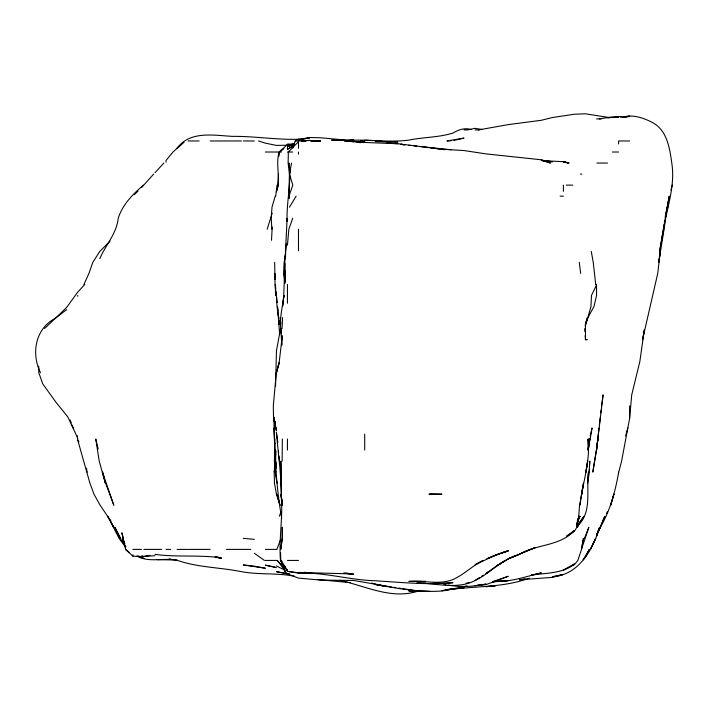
<?xml version="1.0" encoding="UTF-8"?>
<svg xmlns="http://www.w3.org/2000/svg" width="708" height="708" viewBox="0 0 708 708"><rect width="100%" height="100%" fill="white"/><g stroke="black" fill="none" stroke-linecap="round" stroke-linejoin="round"><path stroke-width="1.06" d="M281.722 518.283C275.801 484.865 274.394 450.846 273.899 416.932M275.881 291.492L276.155 295.51L275.049 284.474L274.677 262.394M275.545 386.019L276.465 350.699L280.527 328.627M275.483 450.04L275.421 461.085L276.403 467.855L275.651 461.085L275.766 451.146M282.049 336.353L282.032 339.663L281.766 335.645L282.138 337.654M278.209 185.124L278.492 174.088L278.226 185.124L276.403 191.744C281.253 178.894 275.217 165.061 279.147 152.016L287.439 144.459L294.466 143.989M274.81 421.34L274.651 427.968L275.085 421.34M282.147 461.085L282.342 439.004M660.608 248.349L658.714 262.394C661.042 247.676 663.564 232.994 665.662 218.241C669.52 200.107 674.786 181.779 671.786 163.052C669.653 147.919 667.06 129.688 651.696 122.148C642.855 117.608 632.474 114.28 622.597 117.094M285.156 257.978L287.138 218.241L287.218 220.383M272.208 227.073L271.5 240.322M284.952 263.5L283.722 295.51L282.563 306.546L283.51 299.519M275.085 443.42C274.562 456.66 273.828 470.227 277.244 483.157M282.049 328.627L282.589 317.582M287.076 221.454C286.413 201.922 291.537 182.691 289.076 163.052L289.262 165.061M589.047 472.121L589.251 469.112M589.383 467.103L589.791 461.085L589.304 472.121L587.729 483.157M588.012 479.148L588.498 472.121C585.941 490.246 592.685 512.76 576.985 526.46M284.988 270.421L284.961 277.846M567.073 536L574.436 531.319L576.808 527.31L578.737 516.274L579.551 505.238M287.439 245.145L288.837 229.277L292.705 218.241M660.316 251.358L657.741 273.43L642.537 339.663L644.36 329.627L639.811 361.735L631.722 394.852L629.624 418.499L621.597 461.085L618.588 472.749C614.916 493.281 609.305 513.893 597.658 531.434M285.368 258.385L285.634 255.367M591.269 251.358L593.233 262.394L595.72 284.474L596.508 284.474L596.508 295.705L593.959 306.546L587.985 317.582L585.835 323.158M599.003 427.968L596.579 450.04L592.826 472.121L596.278 450.04M277.04 185.124L275.678 196.169M600.782 412.914L601.101 409.905M582.728 486.166L581.852 494.193L583.463 483.157L579.843 505.238C582.56 483.166 590.596 461.492 588.029 439.004L588.454 450.04L588.472 439.004L588.321 450.04L589.481 439.004L588.18 450.04L592.092 427.968L590.215 435.995M599.366 424.959L600.349 416.932M274.996 467.103L274.35 472.121L274.704 461.085L275.2 472.121L274.377 461.085L274.978 450.04L275.049 465.094M286.448 243.331L284.775 262.394L284.943 283.368M283.775 297.519L284.041 295.51C282.253 308.113 278.775 320.91 281.492 333.645M279.023 156.026L279.571 152.016L283.943 148.698M667.874 207.205L668.405 203.187M275.058 466.094L274.208 472.121L274.447 483.157L276.403 493.954L280.067 505.238M587.932 450.04L588.95 443.022M601.535 405.888L603.11 394.852L596.508 450.04L597.941 439.004L596.508 448.615M663.821 226.268L664.113 224.268M664.396 222.259L664.688 220.25M663.378 229.277L659.626 251.358L669.228 196.169L665.184 217.241M665.308 218.241L667.148 207.205M285.66 253.367L284.129 262.394L283.563 273.43L284.899 282.465M585.162 325.901L585.472 324.087M579.622 522.212L583.941 516.274L576.684 527.31L578.737 516.274M291.563 163.052L289.413 174.088L288.917 198.169M661.644 240.322L663.794 229.277M577.914 525.301L577.498 527.31L579.25 523.292M576.684 527.31L579.02 516.274L577.259 521.292M595.72 284.474L596.508 285.156L591.445 295.51L590.976 306.546L585.472 325.715L585.472 339.663L587.038 339.663L585.472 339.663L585.189 335.645M670.936 190.142L672.255 185.124M272.164 213.223L267.137 229.277M625.624 435.995L627.863 427.968M279.244 362.744L276.403 372.78L279.253 361.735L281.837 339.663L281.811 345.177L280.793 328.627L281.403 332.636M275.217 196.169L271.987 207.205L271.244 218.241L271.845 229.277M587.366 317.582L585.737 323.158L587.587 317.582M279.218 362.797L276.288 372.78L273.315 405.888L273.5 416.932L275.554 427.968L275.359 424.658M292.882 147.999L295.236 140.972L298.484 139.06L309.52 137.972L307.511 138.343M288.944 196.169L292.802 185.124L289.413 174.088L288.121 163.052L288.351 152.016L298.484 141.68L298.484 148.379M279.359 516.274L280.846 512.256M276.908 549.39L280.687 539.354M83.907 284.474L88.934 273.43L92.792 262.394L99.793 251.393L110.103 241.154M99.793 258.624C105.616 244.986 116.714 233.596 118.236 218.241C122.519 204.639 132.856 194.063 143.538 185.124M576.825 526.389L577.825 524.548M606.508 513.433L607.544 511.548M584.445 538.346L588.844 527.31L581.454 549.39L583.463 538.346L581.525 549.39L577.834 560.426L574.436 564.683L563.391 570.09L574.436 563.94C562.143 573.923 546.01 572.807 531.283 575.135M289.43 207.205L296.139 196.169M598.685 529.788L600.322 527.31L604.765 516.274L596.508 536.186L599.579 527.31L595.755 538.346L590.419 549.39L595.596 538.346C588.507 556.895 573.923 575.87 552.355 576.684L562.391 574.595M576.533 526.46L577.772 524.761M583.25 559.656L589.286 549.39L585.472 556.877L583.25 559.709M84.739 284.474L77.721 292.147L66.676 307.387L55.64 318.122C35.241 328.503 31.002 353.257 40.489 372.78M153.68 174.088L141.742 187.337M154.981 172.69L163.884 163.052M134.378 194.691L138.06 191.018M44.604 328.477L55.64 318.042L66.676 309.626M184.053 142.299L177.062 148.255C190.018 130.608 213.462 135.343 232.251 136.361C254.393 136.131 276.359 139.91 298.484 139.264M181.337 144.423L172.956 152.016L166.026 160.486L166.026 162.194M486.13 573.471L488.936 571.462L486.13 573.533C494.98 566.949 503.999 560.347 514.229 556.054M566.789 535.912L574.436 530.434C560.293 546.39 536.646 543.992 519.238 554.293L535.46 547.496M475.086 580.365L479.688 577.489M481.529 576.339L483.369 575.197M287.439 144.459L287.439 149.361L293.882 145.361M287.439 149.361L293.882 145.627M487.131 558.594L497.166 554.346L475.086 564.71L483.21 560.426C472.431 565.692 464.032 574.604 453.014 579.525C438.695 585.171 423.614 580.126 408.861 581.401L425.419 581.233M487.131 558.63L508.202 550.647L497.166 554.506L508.202 551.01L501.184 552.868M535.301 547.496L508.202 558.798L519.238 554.417L508.202 558.957L497.166 565.63L505.494 560.426C491.777 568.489 480.236 581.188 464.05 584.392C448.359 587.383 432.597 583.109 416.826 583.029M294.466 144.273L287.439 146.556L294.466 144.45M562.391 574.657L552.355 577.401L519.238 579.808L525.265 578.781M492.476 581.755L508.202 576.303L486.13 584.604L475.086 585.631L486.13 584.073C473.617 586.569 460.598 587.445 447.996 585.082M466.041 583.268L469.032 582.498M529.274 578.179C501.167 588.569 471.041 585.578 441.978 590.693L453.014 588.631C439.597 593.189 425.579 590.304 411.87 591.738M454.014 140.432L464.05 138.069L446.969 140.972L450.996 140.777M467.059 585.932L453.014 588.826L464.05 587.79L445.987 589.649M531.283 575.055L541.319 572.914C527.053 576.144 513.096 581.418 498.273 581.33M478.466 129.936L508.202 124.617L541.319 120.28L552.355 117.537L574.436 114.236L585.472 113.802L607.544 117.271L613.066 117.333M418.897 590.808C391.931 600.189 365.664 585.967 339.619 580.295M149.963 555.382L143.945 556.559L132.909 556.187L125.599 549.39L121.873 532.779L123.369 538.346M492.874 581.905L497.166 581.109L494.157 581.41M305.502 138.706L298.484 140.007L309.52 137.494L320.556 137.786L342.637 139.795L363.708 142.627M146.954 555.789L148.963 555.444M599.331 118.9L607.544 117.572L618.588 117.174L607.544 117.749L618.588 116.634L629.624 116.501L623.606 117.218M294.466 143.874L287.439 144.981L293.466 144.29M623.606 117.103L629.624 116.245L620.589 117.192M414.879 591.251L417.888 590.861M410.87 590.826L408.861 591.056L429.836 591.437L419.897 590.976M345.646 140.582C366.647 138.821 387.816 142.83 408.861 140.104C423.517 137.078 438.721 137.564 453.014 133.007C458.563 129.75 464.802 127.431 471.209 129.537M301.838 140.972L309.52 140.396L320.556 140.972L310.626 140.848M301.705 140.972L309.52 140.396M498.166 581.33L508.202 580.587L492.75 581.967M347.646 140.52L353.673 140.096L342.637 140.131M143.945 556.311L154.981 555.736M306.21 572.4L298.484 572.763L287.97 571.462M311.06 140.972L320.556 140.644L310.626 140.68M419.897 583.153L425.419 583.047M287.439 145.22L276.403 145.414L265.367 143.149L258.491 140.972M596.508 118.9L601.384 118.9M464.05 129.936L467.563 129.936L475.086 128.36L482.104 129.467M475.086 129.936L479.095 129.936M188.098 140.972L199.134 140.972M210.179 140.972L241.463 140.972M243.286 140.972L254.331 140.972M295.236 140.972L305.953 140.972M629.624 140.972L618.588 140.972L618.588 143.989M265.367 152.016L281.501 152.016M287.439 152.016L292.74 152.016M612.438 152.016L618.588 152.016M596.862 163.052L607.544 163.052M580.41 174.088L581.896 174.088M566.294 185.124L572.772 185.124M560.152 196.169L563.391 196.169M132.909 549.39L141.458 549.39M143.945 549.39L161.654 549.39M166.026 549.39L170.663 549.39M177.062 549.39L187.31 549.39M188.098 549.39L210.179 549.39M226.445 549.39L250.8 549.39M265.367 549.39L276.403 549.39M265.367 560.426L277.324 560.426L282.386 565.94M281.501 498.609C282.74 519.265 278.784 539.832 280.465 560.426L281.713 560.426M287.439 560.426L298.484 560.426M381.621 140.972L364.709 140.175M157.194 559.674L177.062 560.01M344.469 140.972L364.709 142.476L397.825 143.733L441.978 149.22L464.05 150.556L486.13 153.91L541.319 159.787L550.435 163.052L541.319 160.097L552.355 161.778L547.337 161.256M298.484 572.436L353.673 573.949M375.744 141.6L397.825 141.972L375.744 141.308M342.637 140.494L331.592 140.202L342.637 140.361L364.709 142.512M542.425 160.663L563.391 161.681L569.108 163.052L563.391 161.822M433.146 583.038L441.978 583.41L453.014 582.693C427.278 585.003 401.445 582.454 375.744 580.781C350.168 580.171 325.299 572.338 299.581 573.073L309.52 572.887L298.484 573.161L288.271 571.462M364.709 141.175L360.868 140.972L364.709 141.246M386.789 143.087L397.825 143.733M154.981 554.355C177.018 557.435 199.258 554.638 221.215 557.86L216.197 556.877M292.962 144.627L287.439 144.282L293.466 144.724M444.987 149.715L430.942 147.945M350.425 582.649L317.547 579.551M419.897 146.503L451.005 149.742M417.879 583.029L419.897 583.206L417.95 583.029M243.286 538.346L254.331 539.346M344.637 573.135L350.664 573.675M169.035 558.931L171.044 559.125M542.319 160.725L545.328 161.043M424.915 147.299L427.924 147.618M344.805 140.733L353.673 141.839M408.861 145.237L410.87 145.467M413.879 145.813L416.888 146.158M357.682 142.335L360.699 142.706M391.798 587.038L353.673 580.48L320.556 580.082L298.484 578.1L287.439 573.923L276.403 571.657L289.652 574.064L287.439 573.958L284.908 571.462L280.722 560.426L280.616 552.7M393.807 587.304L395.816 587.569M400.834 144.335L403.843 144.751M343.637 573.091L353.673 574.498L346.646 573.153M294.466 576.188C276.607 572.737 258.172 574.985 240.393 571.462C219.515 567.356 197.921 567.462 177.549 560.426L177.062 560.32C163.814 557.382 149.273 563.037 136.918 556.125M443.987 584.392L445.987 584.737M398.825 588.029L400.834 588.41M402.843 588.79L419.897 591.215L408.861 590.516L419.897 591.215L397.825 588.392L375.744 584.587L386.789 586.64L376.753 584.401M275.403 567.241L265.367 565.143L276.403 567.648M141.936 556.099L143.945 556.541L141.936 556.028M371.611 583.056L375.744 584.18M137.927 555.966L143.945 558.488L139.936 556.771M276.403 565.949L284.687 570.082M254.331 553.24L264.411 560.426M125.351 546.841L119.103 538.346L107.634 516.274L110.829 521.097L99.793 504.68L93.978 494.193L89.907 483.157L77.721 440.049L77.314 435.694M277.324 560.426L285.634 571.462M122.493 540.992L123.732 542.673M280.465 560.426L287.439 571.276M125.953 546.903L120.094 538.346L114.864 527.31L120.661 538.346M77.721 440.049L78.969 441.863M284.359 568.453L280.961 560.426L282.731 563.117M283.908 564.904L285.678 567.595M280.97 560.426L287.439 570.975M124.272 542.027L122.316 538.346L124.891 543.868M77.721 438.172L67.8 416.932L55.64 401.825L42.71 383.816L38.816 372.78L38.719 366.151M70.127 419.941L71.296 422.95M72.066 424.959L73.234 427.968M280.899 560.426L284.908 571.462M279.2 502.22L276.89 494.193L279.97 505.238M102.687 472.121L105.35 483.157L99.2 461.085L95.775 439.004L98.147 449.04M281.386 496.202L280.864 461.085L281.439 494.193C281.023 473.448 278.147 452.881 276.403 432.278L277.872 442.314M279.598 462.085L279.961 464.094M86.456 468.103L87.137 472.121M279.377 322.6L279.041 320.6L279.297 324.609L278.917 320.6M281.457 497.202L280.996 494.193L281.952 505.238L281.244 494.193L281.873 505.238L281.616 498.609M281.766 499.211L282.067 501.22M281.855 335.645L282.156 337.654M278.642 317.582L277.023 306.546L276.403 295.51L277.191 302.537M579.277 262.394L580.675 273.43M277.934 310.564L277.509 306.546L279.687 334.645M278.253 313.573L278.58 316.582M275.474 469.112L275.793 472.121M275.651 461.085L276.403 468.227M275.297 450.04L275.801 455.058M284.961 280.457L284.271 273.43L284.988 281.457M278.439 451.049L278.633 453.049M278.934 456.067L279.324 460.076M289.439 167.07L289.97 173.088M280.695 323.609L280.191 317.582L280.695 324.609M584.693 328.627L584.905 331.636M275.067 279.456L274.651 273.43L275.085 279.456M275.624 450.04L275.766 452.049M281.288 328.627L281.43 330.627M275.439 284.474L275.545 295.51L275.412 284.474L275.748 289.492M274.713 273.43L275.058 278.952M273.881 427.968L274.509 439.004M289.094 196.169L289.183 198.373M274.89 439.004L275.049 443.42M596.508 285.156L596.525 295.51M629.624 405.888L629.624 418.499M618.588 472.121L618.588 472.749M563.391 185.124L563.391 191.364M364.709 434.154L364.709 450.04M298.484 152.016L298.484 154.105M298.484 229.277L298.484 250.712M287.439 284.474L287.439 303.219M287.439 439.004L287.439 450.04M287.439 569.586L287.439 571.462M132.909 554.798L132.909 556.187M77.721 295.51L77.721 296.271M282.315 527.31L282.28 538.346L280.784 549.39L282.209 538.346L282.315 527.31M587.622 461.085L585.914 472.121L587.622 461.085M589.773 439.004L589.445 441.013L589.773 439.004M613.916 494.193L610.668 505.238L613.916 494.193M580.011 516.274L576.462 524.301L580.011 516.274M600.322 527.31L596.508 534.876L600.349 527.31M430.942 493.945L428.951 494.193L441.978 494.193L430.942 493.945M495.158 585.852L486.13 586.675L495.158 585.852M305.104 572.418L298.484 572.772L305.104 572.418M125.599 549.39L128.829 552.178L125.599 549.39M254.331 566.223L243.286 564.957L265.367 568.223L254.331 566.223M404.843 144.768L400.834 144.299L404.843 144.759M221.215 558.4L215.197 556.93L221.215 558.4M568.241 163.052L563.391 161.681L568.241 163.052M113.873 527.31L110.829 521.823L113.873 527.31M110.829 497.025L105.598 483.157L102.377 472.121L113.82 505.238L110.829 497.025M275.916 427.968L273.5 416.932L276.403 430.809L275.916 427.968"/></g></svg>
